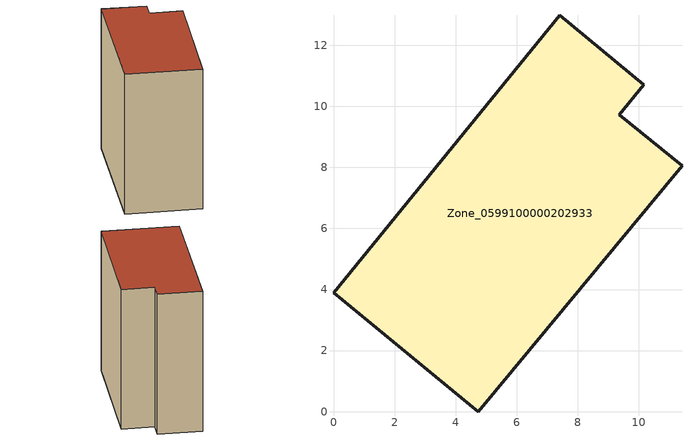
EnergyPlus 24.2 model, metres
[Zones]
Zone_0599100000202933
 floor ground (C_G): 0,3.89 7.41,12.98 10.15,10.71 9.35,9.73 11.41,8.06 4.73,0 z0
 wall outside (C_F): 4.73,0 11.41,8.06 9.35,9.73 10.15,10.71 7.41,12.98 0,3.89 4.73,0 z0:12.11
 roof outside (C_R): 7.41,12.98 0,3.89 4.73,0 11.41,8.06 9.35,9.73 10.15,10.71 z12.11
[BUILDING]
Pand.0599100000202933: North Axis=0; Terrain=City; Loads Convergence Tolerance Value=0.04; Temperature Convergence Tolerance Value=0.4; Solar Distribution=FullExterior; Maximum Number of Warmup Days=25; Minimum Number of Warmup Days=1
[Site:Location]
Rotterdam.The.Hague.AP_ZH_NLD Design_Conditions: Latitude=51.96; Longitude=4.45; Time Zone=1; Elevation=-4.5
[SITE:GROUNDTEMPERATURE:BUILDINGSURFACE]
18, 18, 18, 18, 18, 18, 18, 18, 18, 18, 18, 18
[MATERIAL] Thermal Absorptance=0.9; Solar Absorptance=0.7; Visible Absorptance=0.7
Name | Roughness | Thickness | Conductivity | Density | Specific Heat
G.TI.1946 | MediumSmooth | 0.15 | 1 | 540 | 1210
F.TI.1946 | Rough | 0.3 | 0.857143 | 1920 | 840
R.TI.1946 | MediumRough | 0.2 | 0.1 | 1500 | 1000
[CONSTRUCTION]
C_G: G.TI.1946
C_F: F.TI.1946
C_R: R.TI.1946
[ZONE]
Zone_0599100000202933: Type=1; Multiplier=1; Ceiling Height=Autocalculate; Volume=Autocalculate; Floor Area=autocalculate; Part of Total Floor Area=Yes
[ZONEINFILTRATION:DESIGNFLOWRATE]
Infil_Zone_0599100000202933: Zone or ZoneList or Space or SpaceList=Zone_0599100000202933; Schedule=AlwaysOn; Design Flow Rate Calculation Method=Flow/Area; Flow Rate per Floor Area=0.003; Constant Term Coefficient=1; Temperature Term Coefficient=0; Velocity Term Coefficient=0; Velocity Squared Term Coefficient=0
[HVACTEMPLATE:ZONE:IDEALLOADSAIRSYSTEM]
Zone_0599100000202933: Maximum Heating Supply Air Temperature=50; Minimum Cooling Supply Air Temperature=13; Maximum Heating Supply Air Humidity Ratio=0.0156; Minimum Cooling Supply Air Humidity Ratio=0.0077; Heating Limit=NoLimit; Cooling Limit=NoLimit; Dehumidification Control Type=ConstantSensibleHeatRatio; Cooling Sensible Heat Ratio=0.7; Dehumidification Setpoint=60; Humidification Control Type=None; Humidification Setpoint=30; Outdoor Air Method=None; Outdoor Air Flow Rate per Person=0.00944; Outdoor Air Flow Rate per Zone Floor Area=0; Outdoor Air Flow Rate per Zone=0; Demand Controlled Ventilation Type=None; Outdoor Air Economizer Type=NoEconomizer; Heat Recovery Type=None; Sensible Heat Recovery Effectiveness=0.7; Latent Heat Recovery Effectiveness=0.65
[ZONECONTROL:THERMOSTAT]
ThermostatControl_Zone_0599100000202933: Zone or ZoneList=Zone_0599100000202933; Control Type Schedule=DualSetpointControlType; Control 1=Thermostat_Zone_0599100000202933; Temperature Difference Between Cutout And Setpoint=0
[THERMOSTATSETPOINT:DUALSETPOINT]
Thermostat_Zone_0599100000202933: Heating Setpoint Temperature Schedule=HeatingSetpoint_Zone_0599100000202933; Cooling Setpoint Temperature Schedule=CoolingSetpoint_Zone_0599100000202933
[SCHEDULE:COMPACT]
HeatingSetpoint_Zone_0599100000202933: Through: 12/31, For: AllDays, Until: 24:00, 21
CoolingSetpoint_Zone_0599100000202933: Through: 12/31, For: AllDays, Until: 24:00, 24
DualSetpointControlType: Through: 12/31, For: AllDays, Until: 24:00, 4
AlwaysOn: Through: 12/31, For: AllDays, Until: 24:00, 1
